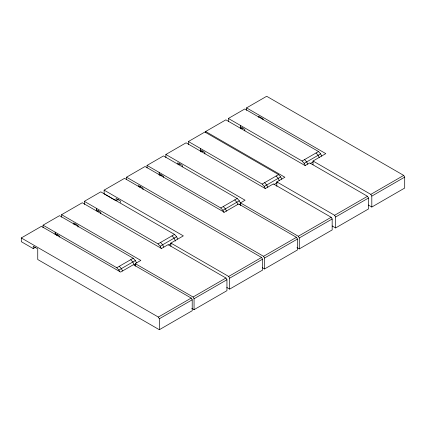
<?xml version="1.0" encoding="UTF-8"?>
<svg xmlns="http://www.w3.org/2000/svg" width="426" height="426" viewBox="0 0 426 426"><rect width="100%" height="100%" fill="white"/><g stroke="black" fill="none" stroke-linecap="round" stroke-linejoin="round"><path stroke-width="0.64" d="M43.063 227.66L43.063 225.168L59.507 215.673L133.231 258.241L135.324 260.558L136.453 262.885M84.337 204.453L84.337 201.338L100.781 191.844L174.506 234.406L176.598 236.728L177.733 239.055M33.228 248.576L21.3 241.691L21.3 237.948L41.402 226.344L120.627 272.081L133.413 264.7L191.21 298.072L192.211 299.797L192.211 310.73L159.324 329.719L37.744 259.525L37.744 248.88L33.228 246.276L33.228 248.576L35.523 247.25M61.61 217.169L61.61 214.677L82.271 202.744L161.502 248.486L168.148 244.646L225.95 278.018L226.946 279.744L226.946 290.676L194.059 309.665L191.753 308.333M118.316 199.453L116.048 200.758L104.12 193.873L104.12 190.134L124.536 178.345L261.564 257.458L262.56 259.184L262.56 270.116L229.673 289.1L226.792 287.438M126.522 179.692L126.522 177.2L145.053 166.502L224.278 212.239L238.635 203.953L296.437 237.325L297.433 239.05L297.433 249.982L264.546 268.966L262.24 267.64M147.05 167.903L147.05 165.405L163.493 155.916L237.218 198.479L239.311 200.8L240.727 203.708L240.727 204.997M165.863 157.604L165.863 154.484L186.082 142.811L265.307 188.553L273.37 183.899L331.172 217.271L332.168 218.996L332.168 229.928L299.281 248.912L296.975 247.581M188.42 144.643L188.42 141.528L204.863 132.033L278.588 174.596L280.681 176.918L281.81 179.245M205.657 132.758L205.657 131.512L225.876 119.839L305.101 165.581L309.702 162.924L367.505 196.29L368.501 198.021L368.501 208.953L335.613 227.937L332.158 225.94M228.368 121.575L228.368 118.46L244.812 108.965L318.536 151.534L320.629 153.85L321.763 156.177M246.574 110.382L246.574 107.89L266.676 96.281L403.704 175.395L404.7 177.12L404.7 188.052L371.813 207.036L368.357 205.039M56.312 235.248L57.446 234.593M74.683 224.64L75.833 223.98M97.586 211.418L98.72 210.763M139.574 187.179L140.697 186.529M178.35 164.787L180.038 163.813M159.734 175.816L161.433 174.83M201.099 151.933L202.803 150.948M241.052 128.865L242.751 127.885M43.063 225.168L116.788 267.73L133.231 258.241M84.337 201.338L158.062 243.901L174.506 234.406M147.05 165.405L220.774 207.973L237.218 198.479M188.42 141.528L262.144 184.091L278.588 174.596M228.368 118.46L302.093 161.023L318.536 151.534M116.788 267.73L118.881 270.052L135.324 260.558M158.062 243.901L160.155 246.223L176.598 236.728M220.774 207.973L222.867 210.295L239.311 200.8M262.144 184.091L264.237 186.412L280.681 176.918M302.093 161.023L304.185 163.344L320.629 153.85M135.26 266.181L135.26 263.635L140.836 260.419L61.61 214.677M170.874 246.255L170.874 243.076L183.345 235.876L104.12 190.134M240.488 205.428L240.488 202.882L245.088 200.225L165.863 154.484M276.82 186.359L276.82 181.907L284.882 177.253L205.657 131.512M313.019 164.825L313.019 161.007L325.799 153.632L246.574 107.89M135.745 264.04L134.254 264.903L132.837 261.995L130.745 259.674M168.648 245.041L170.943 243.72M239.236 204.565L240.727 203.708M273.875 184.57L277.315 182.584M310.384 163.488L313.254 161.837M21.3 237.948L158.328 317.061L191.21 298.072M135.26 263.635L193.063 297.007L225.95 278.018M170.874 243.076L228.677 276.442L261.564 257.458M126.522 177.2L263.55 256.308L296.437 237.325M240.488 202.882L298.285 236.254L331.172 217.271M276.82 181.907L334.618 215.279L367.505 196.29M313.019 161.007L370.817 194.378L403.704 175.395M159.324 329.719L159.324 318.786L192.211 299.797M194.059 309.665L194.059 298.732L226.946 279.744M229.673 289.1L229.673 278.173L262.56 259.184M264.546 268.966L264.546 258.039L297.433 239.05M299.281 248.912L299.281 237.98L332.168 218.996M335.613 227.937L335.613 217.004L368.501 198.021M371.813 207.036L371.813 196.104L404.7 177.12M240.482 126.895L244.812 129.392L244.812 130.83M200.534 149.957L204.863 152.455L204.863 153.898M159.17 173.84L163.493 176.337L163.493 177.296M96.452 209.768L100.781 212.27L100.781 213.708M55.178 233.602L59.507 236.1L59.507 237.058M316.049 152.966L318.142 155.288L319.276 157.609M304.585 159.585L306.677 161.907L307.812 164.234M276.101 176.029L278.194 178.35L279.328 180.677M264.631 182.653L266.724 184.975L267.858 187.296M234.737 199.911L236.829 202.233L237.964 204.56M223.267 206.535L225.359 208.857L226.494 211.179M172.024 235.844L174.117 238.166L175.533 241.068M160.554 242.463L162.647 244.785L163.781 247.112M119.28 266.293L121.373 268.614L122.502 270.941M370.817 194.378L371.813 196.104M334.618 215.279L335.613 217.004M298.285 236.254L299.281 237.98M263.55 256.308L264.546 258.039M228.677 276.442L229.673 278.173M193.063 297.007L194.059 298.732M158.328 317.061L159.324 318.786M304.185 163.344L305.32 165.671M264.237 186.412L265.366 188.734M222.867 210.295L224.001 212.617M160.155 246.223L161.289 248.55M118.881 270.052L119.727 271.799M263.018 119.781L263.018 118.822L258.502 116.213L258.502 117.363M240.482 125.457L240.482 128.62M200.534 148.52L200.534 151.683M182.307 166.859L182.307 165.416L177.791 162.812L177.791 163.962M159.17 172.402L159.17 174.99M142.966 189.57L142.966 188.132L138.45 185.523L138.45 186.673M120.563 202.504L120.563 201.067L116.048 198.457L116.048 200.758M96.452 208.33L96.452 210.923M78.049 227.047L78.049 225.61L73.533 223L73.533 224.151M55.178 232.165L55.178 234.753"/></g></svg>
